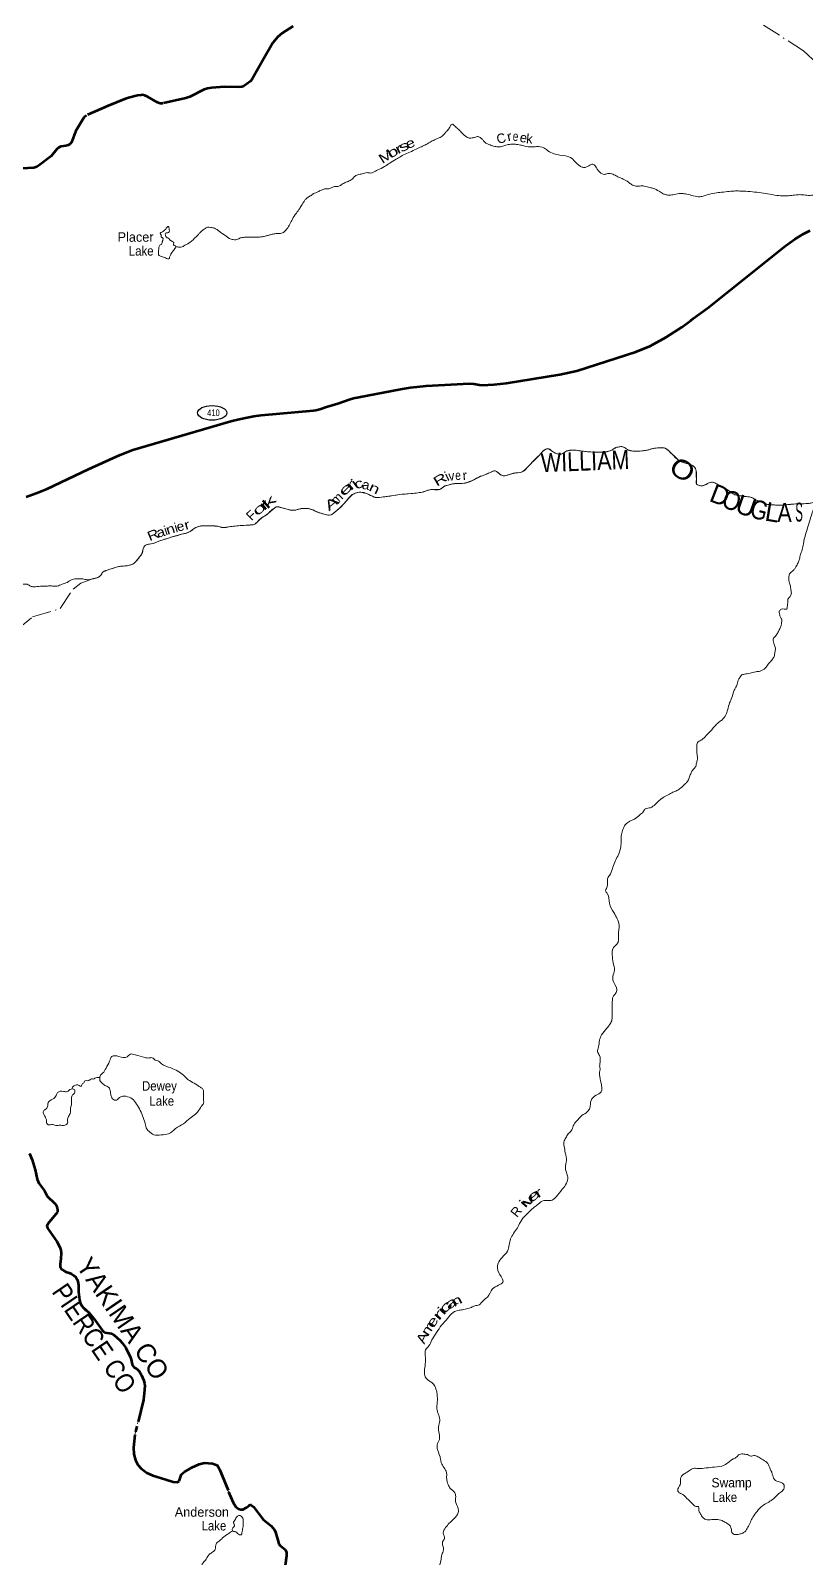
# Model space of a CAD drawing. Header units: feet. Extents: x -252658 to 9, y -366365 to -181930.
# Drawn here: x -123426 to -107069, y -245541 to -213291 of the extents above; entities that cross this region are included whole.
import ezdxf
from ezdxf.enums import TextEntityAlignment as Align

# ---------------------------------------------------------------- set-up
doc = ezdxf.new("R2010")
doc.units = ezdxf.units.FT
doc.header["$LTSCALE"] = 80
doc.linetypes.add('DOT_DASHED', pattern=[7.7, 5, -1.2, 0.3, -1.2])
doc.linetypes.add('LONG_DASH_SHORT_DASH', pattern=[9.9, 6, -1.2, 1.5, -1.2])
for name, color, linetype, lineweight in [('11', 7, 'LONG_DASH_SHORT_DASH', 60), ('17', 7, 'Continuous', 25), ('23', 7, 'Continuous', 70), ('39', 7, 'Continuous', 13), ('44', 7, 'DOT_DASHED', 13)]:
    doc.layers.add(name, color=color, linetype=linetype, lineweight=lineweight)
doc.layers.add('12', color=7, linetype='Continuous')
doc.layers.add('41', color=7, linetype='Continuous')

msp = doc.modelspace()

# ---------------------------------------------------------------- linework, layer by layer
at = {"layer": '11'}
for points in [[(-117883.79, -213197.02), (-118113.71, -213349.02), (-118208.15, -213427.08), (-118308.07, -213550.04), (-118503.48, -213882.39), (-118743.85, -214312.95), (-118790.14, -214368.91), (-118864.04, -214424.37), (-118935.9, -214469.57), (-118968.74, -214481.89), (-119026.36, -214489.75), (-119331.5, -214483.34), (-119604.12, -214499.35), (-119691.15, -214514.72), (-119762.19, -214538.38), (-120066.02, -214692.44), (-120148.56, -214718.3), (-120631.6, -214831.09), (-120691.59, -214832.72), (-120748.62, -214812.6), (-120964.17, -214681.14), (-121015.49, -214661.23), (-121064.76, -214652.38), (-121093.5, -214656.49), (-121168.11, -214664.06), (-121360.38, -214714), (-121439.76, -214738.37), (-121788.24, -214878.44), (-122243.64, -215082.05), (-122291.38, -215119.7), (-122330.71, -215173.89), (-122479.3, -215426.15), (-122553.25, -215634.76), (-122565.44, -215663.03), (-122596.23, -215687.68), (-122631.13, -215714.38), (-122678.48, -215728.31), (-122787.15, -215743.14), (-122831.32, -215759.29), (-122873.37, -215798.6), (-122993.4, -215941.06), (-123248.03, -216142.67), (-123290.4, -216172.05), (-123356.84, -216187.86), (-123742.47, -216210.75)], [(-123444.58, -237010.74), (-123389, -237142.28), (-123328.61, -237352.4), (-123287.29, -237548.14), (-123251.26, -237635.24), (-123130.82, -237801.13), (-123073.02, -237907.88), (-122910.34, -238064.34), (-122885.06, -238100.44), (-122864.62, -238154.25), (-122855.43, -238195.47), (-122858.29, -238238.39), (-122886, -238282.87), (-123066.51, -238500.75), (-123078, -238524.13), (-123080.58, -238546.89), (-123065.38, -238585.82), (-122873.59, -238867.57), (-122808.25, -238985.82), (-122784.75, -239051.6), (-122780.59, -239111.56), (-122785.96, -239228.95), (-122801.58, -239344.8), (-122802.43, -239375.97), (-122799.3, -239405.27), (-122794.78, -239422.89), (-122782.86, -239442.75), (-122763.83, -239459.93), (-122713.5, -239489.32), (-122677.62, -239507.64), (-122612.39, -239527.97), (-122558.49, -239547.71), (-122508.94, -239582.53), (-122469.99, -239622.54), (-122440.85, -239667.56), (-122424.34, -239713.25), (-122414.81, -239791.55), (-122415.64, -239930.83), (-122393.92, -240099.74), (-122378.41, -240160.14), (-122348.99, -240222.08), (-122316.38, -240263.81), (-122198.1, -240369.72), (-122088.98, -240497.5), (-121913.26, -240737.76), (-121887.78, -240771.97), (-121855.12, -240788.03), (-121723.66, -240811.44), (-121662.22, -240848.38), (-121538.47, -240950.9), (-121491.23, -241006.28), (-121416.9, -241116.96), (-121314.24, -241318.49), (-121298.81, -241357.01), (-121278.57, -241464.93), (-121271.74, -241481.89), (-121258.27, -241502.36), (-121242.07, -241518.54), (-121175.89, -241566.18), (-121154.92, -241584.69), (-121136.27, -241609.2), (-121086.63, -241692.01), (-121061.65, -241739.86), (-121034.98, -241804.94), (-121019.71, -241867.24), (-121016.12, -241908.77), (-121018.11, -242000.3), (-121043.19, -242211.51), (-121223.11, -242953.81), (-121250.91, -243218.18), (-121246.32, -243359.13), (-121212.08, -243489.42), (-121160.17, -243584.53), (-121094.29, -243659.9), (-120969.49, -243750.65), (-120841.71, -243808.61), (-120571.27, -243897.72)], [(-120571.27, -243897.72), (-120417.77, -243941.15), (-120331.85, -243953.64), (-120285.88, -243930.44), (-120237.35, -243779.74), (-120177.43, -243736.08), (-120018.48, -243642.56), (-119867.51, -243571.49), (-119753, -243542.73), (-119585.78, -243556.61), (-119487.59, -243592.33), (-119436.19, -243673.21), (-119243.88, -244153.05), (-119148.79, -244377.01), (-119089.1, -244471.23), (-119038.91, -244512.43), (-118988.93, -244530.6), (-118945.78, -244525.65), (-118864.67, -244485.58), (-118808.46, -244446.65), (-118789.49, -244425.52), (-118772.87, -244427.16), (-118722.18, -244471.02), (-118514.76, -244736.04), (-118348.63, -244875), (-118278.04, -244958.29), (-118257.4, -245006.04), (-118194.92, -245223.76), (-118181.46, -245257.57), (-118151.93, -245293.17), (-118052.3, -245376.29), (-118034.88, -245399.99), (-118024.97, -245426.59), (-118024.48, -245506.46), (-118051.73, -245709.8)]]:
    msp.add_lwpolyline(points, dxfattribs=at)
at = {"layer": '17'}
msp.add_ellipse((-119591.14, -221366.11), major_axis=(309.24, -1), ratio=0.500121, dxfattribs=at)
at = {"layer": '23'}
msp.add_lwpolyline([(-123516.78, -223141.61), (-123307.32, -223060.78), (-123077.68, -222968.04), (-122205, -222556.52), (-121535.95, -222249.99), (-121266.06, -222145.51), (-119197.15, -221538.18), (-119024.15, -221496.8), (-118853.2, -221462.43), (-118714.16, -221435.18), (-118555.66, -221414.48), (-117454.57, -221314.49), (-117401.34, -221306.8), (-117321.27, -221288.31), (-117176.91, -221242.24), (-116941.41, -221169.66), (-116676.66, -221076.73), (-116608.91, -221058.24), (-116492.58, -221034.39), (-115619.8, -220862.22), (-115402.71, -220831.73), (-115077.18, -220798.08), (-114161.19, -220746.92), (-114066.39, -220753.2), (-113950.58, -220772.7), (-113889.84, -220777.85), (-113647.35, -220767.03), (-113378.07, -220738.97), (-112250.23, -220558.73), (-111896.22, -220479.04), (-110646.13, -220076.5), (-110356.78, -219958.25), (-110278.77, -219917.16), (-110007.79, -219765.15), (-109678.22, -219557.1), (-109486.35, -219415.95), (-109437.08, -219374.86), (-109136.89, -219153.04), (-107490.01, -217840.45), (-107290.1, -217699.21), (-107107.03, -217585.69), (-106971.39, -217514.65)], dxfattribs=at)
at = {"layer": '39'}
for points in [[(-120358.95, -217860.02), (-120320.8, -217860.13), (-120286.68, -217866.25), (-120226.42, -217858.37), (-120154.01, -217816.33), (-120089.66, -217784.32), (-120019.23, -217732.22), (-119954.8, -217670.04), (-119892.38, -217609.86), (-119850.08, -217565.73), (-119795.71, -217511.56), (-119761.5, -217485.51), (-119719.25, -217455.45), (-119691.11, -217445.47), (-119624.85, -217447.67), (-119540.57, -217468.01), (-119470.41, -217508.44), (-119416.32, -217552.84), (-119350.19, -217597.28), (-119290.07, -217639.69), (-119231.96, -217682.09), (-119189.85, -217700.31), (-119153.72, -217706.45), (-119093.49, -217710.64), (-119049.28, -217698.69), (-119015.09, -217678.67), (-118980.92, -217666.69), (-118886.52, -217656.9), (-118774.07, -217657.21), (-118665.63, -217655.49), (-118569.23, -217649.73), (-118490.89, -217637.87), (-118426.59, -217621.96), (-118364.29, -217604.03), (-118281.91, -217586.15), (-118201.57, -217578.32), (-118107.16, -217566.52), (-118064.9, -217536.46), (-118012.53, -217480.28), (-117899.5, -217275.41), (-117814.78, -217144.9), (-117744.22, -217046.52), (-117693.78, -216964.19), (-117661.51, -216913.99), (-117627.23, -216861.78), (-117574.89, -216817.67), (-117504.48, -216773.61), (-117430.05, -216725.54), (-117377.79, -216705.57), (-117307.4, -216669.56), (-117255.14, -216649.58), (-117218.95, -216633.59), (-117166.74, -216633.74), (-117094.42, -216621.87), (-117032.08, -216591.87), (-116937.68, -216582.07), (-116869.32, -216552.08), (-116782.83, -216500.02), (-116722.53, -216478.06), (-116680.3, -216458.06), (-116636.04, -216428.01), (-116611.86, -216399.92), (-116561.54, -216355.8), (-116471.1, -216327.89), (-116374.64, -216302), (-116320.39, -216292.1), (-116250.14, -216300.34), (-116197.89, -216286.4), (-116097.35, -216236.39), (-115952.57, -216164.37), (-115843.92, -216090.24), (-115707.15, -216010.16), (-115608.58, -215948.07), (-115489.94, -215890.07), (-115349.2, -215826.08), (-115226.54, -215766.08), (-115124, -215722.1), (-115041.55, -215678.08), (-114945.01, -215624.03), (-114846.48, -215576.03), (-114760.02, -215536.03), (-114683.51, -215465.84), (-114639.19, -215413.66), (-114588.82, -215353.46), (-114564.58, -215305.24), (-114522.31, -215269.15), (-114476.22, -215301.47), (-114406.13, -215366.03), (-114336.04, -215434.62), (-114265.97, -215505.21), (-114203.85, -215549.64)], [(-114203.85, -215549.64), (-114163.74, -215565.84), (-114101.47, -215559.98), (-114035.16, -215544.07), (-113992.95, -215530.11), (-113932.78, -215552.4), (-113882.71, -215596.79), (-113842.68, -215643.17), (-113778.55, -215685.59), (-113672.24, -215726.11), (-113581.94, -215744.47), (-113477.51, -215740.73), (-113391.09, -215714.82), (-113290.63, -215690.96), (-113192.24, -215693.24), (-113083.86, -215709.64), (-112989.55, -215734.03), (-112859.08, -215750.49), (-112742.6, -215742.76), (-112594.08, -215769.32), (-112503.9, -215829.92), (-112377.58, -215894.64), (-112251.15, -215921.14), (-112030.42, -215972.04), (-111934.29, -216056.79), (-111862.21, -216129.4), (-111800.07, -216167.79), (-111737.87, -216184.06), (-111675.57, -216166.13), (-111603.16, -216124.08), (-111558.95, -216112.14), (-111502.86, -216156.55), (-111462.88, -216221.03), (-111420.86, -216271.43), (-111376.8, -216309.77), (-111298.54, -216328.09), (-111220.18, -216310.21), (-111155.94, -216318.43), (-111065.7, -216358.91), (-110993.52, -216395.32), (-110917.31, -216427.71), (-110807.05, -216490.38), (-110738.94, -216544.88), (-110648.67, -216577.31), (-110568.35, -216575.52), (-110469.96, -216575.79), (-110347.56, -216608.32), (-110283.35, -216624.58), (-110159.04, -216685.28), (-110070.84, -216737.82), (-110010.65, -216758.1), (-109938.4, -216768.36), (-109839.97, -216754.55), (-109697.34, -216732.82), (-109602.99, -216741.12), (-109472.55, -216771.66), (-109324.05, -216800.23), (-109229.64, -216790.43), (-109145.23, -216764.51), (-108980.46, -216722.73), (-108837.85, -216707.03), (-108677.15, -216687.36), (-108542.59, -216679.68), (-108420.11, -216682.03), (-108237.42, -216692.59), (-108044.71, -216713.24), (-107868.08, -216737.87), (-107673.41, -216772.6), (-107512.79, -216781.09), (-107396.32, -216777.39), (-107263.75, -216761.66), (-107163.34, -216757.92), (-107038.88, -216770.33), (-106904.33, -216764.67), (-106831.96, -216736.71), (-106763.56, -216692.64), (-106711.24, -216652.55), (-106646.8, -216590.37), (-106616.52, -216534.13), (-106570.18, -216479.95), (-106467.57, -216409.83), (-106395.2, -216381.87), (-106341.01, -216388.05), (-106278.93, -216446.56), (-106216.85, -216505.06), (-106162.81, -216567.57), (-106120.77, -216609.93), (-106026.52, -216654.45), (-105956.42, -216714.99), (-105894.29, -216757.4), (-105810.11, -216811.95)], [(-120358.95, -217860.02), (-120403.33, -217930.3), (-120441.62, -217978.47), (-120463.81, -218014.62), (-120477.97, -218050.79), (-120490.09, -218074.89), (-120492.17, -218099.03), (-120494.2, -218107.07), (-120530.35, -218110.99), (-120580.5, -218092.75), (-120616.6, -218076.56), (-120664.74, -218060.33), (-120696.84, -218050.19), (-120720.9, -218038.05), (-120726.84, -218009.87), (-120722.69, -217963.62), (-120720.54, -217911.32), (-120716.44, -217883.17), (-120712.32, -217848.99), (-120694.18, -217824.9), (-120668.04, -217810.89), (-120651.92, -217790.82), (-120645.81, -217760.66), (-120643.76, -217746.59), (-120635.66, -217724.48), (-120627.54, -217694.33), (-120629.51, -217680.24), (-120639.52, -217670.16), (-120657.56, -217660.05), (-120667.57, -217647.95), (-120671.51, -217621.79), (-120669.45, -217605.71), (-120677.46, -217597.64), (-120687.45, -217579.51), (-120687.42, -217567.44), (-120665.29, -217555.43), (-120639.15, -217541.42), (-120604.94, -217515.36), (-120572.72, -217483.27), (-120550.54, -217453.15), (-120526.38, -217431.09), (-120516.34, -217429.11), (-120506.36, -217449.25), (-120498.47, -217499.56), (-120494.54, -217529.75), (-120510.67, -217553.84), (-120542.83, -217563.81), (-120562.92, -217565.77), (-120581.03, -217581.81), (-120579.1, -217607.97), (-120571.16, -217638.16), (-120559.16, -217656.3), (-120541.12, -217666.41), (-120515.04, -217676.54), (-120501.03, -217690.66), (-120485.04, -217714.84), (-120452.97, -217735.04), (-120418.89, -217755.25), (-120398.84, -217767.38), (-120404.94, -217793.51), (-120407.01, -217813.62), (-120372.94, -217835.84), (-120366.92, -217837.87), (-120360.95, -217855.99), (-120358.95, -217860.02)], [(-118387.23, -223467.67), (-118322.8, -223409.51), (-118260.43, -223365.43), (-118228.26, -223351.44), (-118137.95, -223367.78), (-118035.61, -223392.2), (-117945.33, -223418.6), (-117828.87, -223418.92), (-117770.58, -223400.98), (-117656.08, -223383.19), (-117463.41, -223415.91), (-117367.16, -223464.45), (-117226.73, -223507.08), (-117124.39, -223529.49), (-116967.49, -223433.37), (-116858.77, -223335.1), (-116758.05, -223224.75), (-116651.29, -223108.37), (-116574.86, -223064.33), (-116456.33, -223042.53), (-116319.88, -223073.08), (-116173.5, -223143.89), (-116131.36, -223154.06), (-116061.07, -223150.23), (-115900.38, -223132.57), (-115643.24, -223093.05), (-115388.17, -223071.63), (-115251.58, -223055.91), (-115123, -223030.12), (-115022.5, -222996.2), (-114922.07, -222986.42), (-114793.56, -222984.76), (-114676.88, -222910.66), (-114638.69, -222898.69), (-114518.12, -222866.84), (-114246.99, -222849.48), (-114070.09, -222779.57), (-113927.31, -222705.54), (-113792.63, -222655.62), (-113682.04, -222603.62), (-113615.75, -222591.74), (-113519.56, -222660.4), (-113451.39, -222694.78), (-113320.8, -222671), (-113232.37, -222643.08), (-113049.55, -222611.4), (-112906.62, -222485.07), (-112836.13, -222410.84), (-112731.42, -222308.54), (-112634.73, -222204.2), (-112550.2, -222134.03), (-112485.92, -222128.17), (-112417.79, -222174.63), (-112323.56, -222225.18), (-112239.27, -222243.51), (-112102.52, -222171.48), (-111971.95, -222151.72), (-111727.06, -222182.57), (-111490.16, -222195.29), (-111339.55, -222193.7), (-111178.83, -222163.97), (-111088.32, -222109.91), (-111001.9, -222084), (-110929.6, -222082.18), (-110825.36, -222140.81), (-110735.09, -222171.23), (-110626.67, -222175.55), (-110484.07, -222165.89), (-110399.7, -222152.04), (-110289.17, -222120.16), (-110158.6, -222104.43), (-110060.21, -222104.7), (-109953.98, -222169.36), (-109891.91, -222231.89), (-109801.81, -222320.65), (-109715.64, -222383.25), (-109627.4, -222419.7), (-109519.05, -222448.16), (-109418.81, -222504.76), (-109374.88, -222589.37), (-109369.25, -222726.17), (-109373.48, -222800.59), (-109375.65, -222856.9), (-109307.51, -222899.34), (-109227.2, -222903.58), (-109102.53, -222843.58), (-109004.12, -222835.8), (-108921.92, -222880.28), (-108823.67, -222930.84), (-108711.4, -222991.5), (-108633.27, -223054.08)], [(-108633.27, -223054.08), (-108557.08, -223094.52), (-108474.81, -223112.85), (-108364.42, -223129.25), (-108258.03, -223141.61), (-108147.71, -223182.15), (-108087.57, -223218.52), (-107987.27, -223252.99), (-107947.17, -223271.21), (-107844.85, -223303.68), (-107698.3, -223312.13), (-107575.82, -223314.48), (-107443.26, -223304.78), (-107310.69, -223291.07), (-107194.22, -223287.37), (-107013.48, -223279.82), (-106935.14, -223267.97), (-106866.84, -223258.1), (-106862.48, -223257.85)], [(-122116.04, -224871.69), (-122095.99, -224867.53), (-122025.67, -224851.63), (-121947.21, -224801.56), (-121900.82, -224729.27), (-121770.15, -224677.33), (-121673.67, -224643.4), (-121593.27, -224617.48), (-121500.87, -224605.66), (-121428.57, -224599.83), (-121342.19, -224585.98), (-121285.92, -224570.05), (-121195.35, -224499.89), (-121116.75, -224399.53), (-121072.39, -224335.28), (-121048.02, -224240.81), (-121033.86, -224204.64), (-121007.64, -224164.48), (-120951.36, -224144.52), (-120814.73, -224114.72), (-120684.07, -224062.78), (-120567.51, -224028.91), (-120426.81, -223983.03), (-120320.31, -223955.16), (-120213.8, -223923.27), (-120141.46, -223907.38), (-120071.1, -223879.41), (-120006.73, -223837.35), (-119960.44, -223801.27), (-119871.98, -223765.3), (-119803.67, -223751.41), (-119671.15, -223751.78), (-119578.79, -223754.04), (-119480.41, -223760.35), (-119364.03, -223786.82), (-119235.48, -223773.1), (-119106.92, -223757.36), (-118966.33, -223745.68), (-118789.59, -223734.1), (-118711.26, -223726.27), (-118612.62, -223640.04), (-118556.25, -223589.91), (-118447.62, -223521.82), (-118387.23, -223467.67)], [(-109384.54, -228833.52), (-109381.92, -228828.08), (-109376.16, -228803.92), (-109368.11, -228768.24), (-109358.46, -228730.72), (-109350.15, -228632.17), (-109359.97, -228555.71), (-109361.81, -228497.37), (-109359.59, -228424.96), (-109361.48, -228384.72), (-109357.37, -228352.55), (-109331.15, -228312.39), (-109258.75, -228272.36), (-109162.1, -228180.09), (-109081.54, -228097.84), (-109015.06, -228021.58), (-108958.66, -227959.38), (-108894.23, -227899.21), (-108827.82, -227847.09), (-108749.2, -227742.71), (-108710.76, -227642.24), (-108668.15, -227487.47), (-108633.8, -227413.13), (-108589.2, -227268.42), (-108546.77, -227176.01), (-108510.4, -227097.66), (-108473.93, -226983.1), (-108453.77, -226957), (-108425.53, -226912.83), (-108357.18, -226884.86), (-108238.66, -226867.08), (-108118.09, -226835.23), (-108021.66, -226819.4), (-107969.38, -226795.41), (-107937.2, -226777.39), (-107898.93, -226735.25), (-107840.47, -226656.96), (-107778.03, -226588.74), (-107749.8, -226548.59), (-107731.64, -226516.46), (-107719.43, -226462.18), (-107713.31, -226428), (-107703, -226335.49), (-107726.87, -226256.98), (-107744.78, -226200.6), (-107748.63, -226142.26), (-107702.26, -226080.03), (-107649.84, -226003.73), (-107611.46, -225927.4), (-107583.16, -225859.08), (-107570.91, -225790.72), (-107570.7, -225718.31), (-107588.72, -225698.14), (-107610.62, -225635.72), (-107620.5, -225579.37), (-107620.43, -225555.24), (-107580.16, -225515.12), (-107515.88, -225509.26), (-107463.68, -225509.4), (-107453.51, -225465.18), (-107441.13, -225350.55), (-107436.98, -225304.3), (-107392.64, -225248.09), (-107366.33, -225175.75), (-107378.1, -225079.16), (-107389.94, -225008.73), (-107419.77, -224908.07), (-107417.51, -224819.56), (-107393.22, -224751.24), (-107326.79, -224693.09), (-107286.49, -224644.92), (-107234, -224548.51), (-107199.65, -224474.18), (-107179.31, -224381.7), (-107136.77, -224253.08), (-107110.31, -224130.45), (-107069.61, -223941.47), (-107023, -223796.77), (-106972.29, -223619.89), (-106923.67, -223471.17), (-106885.19, -223356.62), (-106862.48, -223257.85)], [(-125558.39, -225608.73), (-125526.68, -225592.48), (-125437.29, -225570.4), (-125386.98, -225532.32), (-125348.79, -225518.34), (-125306.64, -225526.5), (-125246.43, -225534.72), (-125186.23, -225548.96), (-125134.05, -225557.15), (-125075.82, -225557.32), (-125005.5, -225545.44), (-124955.24, -225523.45), (-124886.9, -225501.51), (-124834.6, -225469.47), (-124764.21, -225429.44), (-124727.99, -225403.39), (-124691.74, -225365.27), (-124645.36, -225297), (-124576.87, -225220.75), (-124498.41, -225170.68), (-124458.21, -225156.71), (-124416.06, -225162.86), (-124323.71, -225169.15), (-124257.42, -225159.27), (-124170.98, -225127.33), (-124130.74, -225097.27), (-124094.54, -225077.25), (-123982.06, -225065.49), (-123879.63, -225059.74), (-123805.29, -225043.85), (-123744.98, -225019.88), (-123640.47, -224985.97), (-123564.17, -224986.18), (-123499.91, -224986.36), (-123455.8, -225008.61), (-123393.63, -225036.94), (-123321.35, -225039.15), (-123180.76, -225025.46), (-123070.31, -225023.76), (-123018.09, -225019.88), (-122943.82, -225026.12), (-122865.5, -225024.32), (-122760.97, -224986.39), (-122654.44, -224946.45), (-122545.83, -224884.39), (-122427.32, -224870.64), (-122322.9, -224870.93), (-122226.58, -224891.31), (-122116.04, -224871.69)], [(-111201.4, -231134.4), (-111143.8, -230992.8), (-111092.37, -230857.1), (-111031, -230725.66), (-110968.39, -230541.91), (-110960.46, -230375), (-110947.3, -230242.43), (-110910.69, -230138.6), (-110856.33, -230049.27), (-110678.99, -229944.68), (-110568.46, -229860.68), (-110494.48, -229791.94), (-110448.86, -229732.61), (-110339.66, -229704.95), (-110241.52, -229634.75), (-110075.33, -229491.65), (-109963.37, -229431.85), (-109865.65, -229379.76), (-109784.44, -229345.41), (-109706.81, -229292.86), (-109600.03, -229196.69), (-109560.81, -229153.32), (-109524.82, -229075.64), (-109490.69, -228991.88), (-109452.73, -228916.26), (-109403.19, -228861.04), (-109384.54, -228833.52)], [(-114955.32, -240943.88), (-114853.15, -240787.22), (-114749.06, -240634.62), (-114625.2, -240496.58), (-114507.57, -240366.44), (-114379.81, -240319.08), (-114282.94, -240303.21), (-114220.28, -240288.56), (-114121.08, -240258.66), (-114047.94, -240226.13), (-113955, -240206.15), (-113874.52, -240117.43), (-113782.27, -240041.06), (-113673.64, -239866.42), (-113547.28, -239792.86), (-113457.27, -239726.5), (-113539.1, -239529.32), (-113556.48, -239327.6), (-113471.13, -239202.76), (-113357.42, -239068.5), (-113322.26, -238940.48), (-113293.12, -238812.31), (-113228.1, -238697.06), (-113146.86, -238576.14), (-113054.45, -238407.17), (-112959.44, -238298.66), (-112770.44, -238125.89), (-112713.1, -238080.92), (-112590.61, -238001.22), (-112494.17, -238003.47), (-112393.15, -237981.65), (-112300.47, -237887.18), (-112170.03, -237725.13), (-112098.88, -237605.99), (-112087.92, -237481.43), (-112121.97, -237390.05), (-112131.9, -237299.22), (-112126.09, -237222.86), (-112114.58, -237160.72), (-112138.84, -236995.07), (-112161.66, -236853.62), (-112167.67, -236766.92), (-112125.41, -236679.32), (-112079.23, -236595.84), (-112011.32, -236528.97), (-111968.73, -236427.29), (-111904.09, -236328.13), (-111869.04, -236290.7), (-111790.76, -236209.98), (-111666.12, -236124.29), (-111622.14, -236048.81), (-111594.25, -235888.41), (-111487.14, -235778.16), (-111380.96, -235708.15), (-111366.92, -235623.93), (-111411.35, -235375.28), (-111413.35, -235288.66), (-111404.04, -235234.53), (-111412.34, -235159.85), (-111404.61, -235087.55), (-111417.15, -234936.27), (-111455.54, -234858.88), (-111437.16, -234760.66), (-111413.62, -234614.25), (-111370.84, -234504.52), (-111262.97, -234362.08), (-111188.42, -234269.19), (-111152.33, -234187.49), (-111148.8, -234036.59), (-111145.34, -233803.14), (-111120.31, -233678.91), (-111074.98, -233631.64), (-111052.76, -233541.57), (-111132.62, -233346.45), (-111132.79, -233267.93), (-111097.58, -233137.89), (-111128.06, -232980.16), (-111146.29, -232814.66), (-111128.93, -232674.14), (-111075.23, -232612.98), (-111023.39, -232545.73), (-111017.71, -232388.84), (-111002.9, -232185.86), (-111113.3, -231921.58), (-111203.16, -231724.22), (-111252.6, -231517.72), (-111287.39, -231458.53), (-111270.14, -231408.61), (-111248.57, -231260.13), (-111247.34, -231207.82), (-111201.4, -231134.4)], [(-121961.11, -235408.23), (-121959.17, -235369.79), (-121903.6, -235314.72), (-121832.65, -235203.63), (-121756.88, -235058.43), (-121710.27, -234956.84), (-121563.6, -234960.25), (-121386.79, -234964.36), (-121323.23, -234911.48), (-121216.98, -234924.01), (-121011.26, -234981.13), (-120921.04, -234991.28), (-120856.6, -234986.74), (-120795.49, -235038.49), (-120739.52, -235051.87), (-120678.32, -235099.59), (-120599.18, -235153.77), (-120419.77, -235218.33), (-120284.7, -235287.91), (-120170.33, -235383.17), (-120069.85, -235470.06), (-119938.94, -235545.57), (-119839.94, -235610.28), (-119788.6, -235649.72), (-119777.65, -235782.85), (-119772.11, -235889.67), (-119773.38, -235944), (-119823.39, -236019.34), (-119885.98, -236116.53), (-119943.75, -236179.61), (-120058.29, -236263.51), (-120199.7, -236379), (-120364.99, -236483.87), (-120512.25, -236591.17), (-120669.67, -236617.71), (-120822.32, -236612.15), (-120931.13, -236537.15), (-120983.73, -236465.47), (-120998.48, -236408.76), (-121047, -236248.59), (-121109.86, -236100.17), (-121187.11, -235965.51), (-121283.02, -235854.57), (-121414.44, -235801.19), (-121535.42, -235816.5), (-121588.88, -235867.6), (-121633.51, -235884.68), (-121677.38, -235869.57), (-121710.69, -235832.55), (-121733.1, -235759.56), (-121750.79, -235656.48), (-121773.86, -235611.65), (-121857.35, -235571.46), (-121920.37, -235515.64), (-121947.94, -235490.85), (-121966.75, -235436.05), (-121961.11, -235408.23)], [(-122544.55, -235643.77), (-122544.18, -235627.98), (-122525.25, -235592.18), (-122456.14, -235559.57), (-122402.13, -235570.89), (-122354.28, -235588.1), (-122328.8, -235530.31), (-122304.36, -235516.79), (-122287.49, -235482.96), (-122250.99, -235469.71), (-122198.71, -235468.91), (-122172.16, -235451.41), (-122139.5, -235430.03), (-122095.48, -235439.1), (-122070.9, -235419.54), (-122028.33, -235404.43), (-121974.08, -235405.69), (-121961.11, -235408.23)], [(-122544.55, -235643.77), (-122498.68, -235659.23), (-122500.42, -235733.68), (-122547.86, -235784.92), (-122564, -235873.13), (-122564.44, -235977.8), (-122577.63, -236025.81), (-122579.7, -236114.34), (-122612.06, -236208.21), (-122643.99, -236283.96), (-122645.97, -236368.47), (-122727.52, -236416.91), (-122801.76, -236411.15), (-122890.31, -236415.14), (-122982.31, -236394.88), (-123036.84, -236405.69), (-123082.29, -236372.43), (-123092.6, -236297.7), (-123144.26, -236185.78), (-123154.66, -236115.07), (-123099.28, -236068.05), (-123063.43, -235996.4), (-123055.94, -235934.17), (-122959.76, -235861.92), (-122883.54, -235783.16), (-122853.9, -235719.43), (-122732.78, -235698.09), (-122646.34, -235698.08), (-122595.17, -235659.01), (-122544.55, -235643.77)], [(-115329.03, -249255.59), (-115376.55, -249224.29), (-115427.47, -249166.74), (-115475.81, -249085.09), (-115515.6, -248981.49), (-115563.8, -248893.81), (-115624.06, -248805.84), (-115711.55, -248678.99), (-115731.07, -248654.38), (-115793.37, -248481.81), (-115843.42, -248301.48), (-115871.98, -248147.82), (-115885.15, -248109.26), (-115887.8, -248050.82), (-115857.79, -247970.99), (-115803.75, -247895.74), (-115774.12, -247832.01), (-115733.41, -247810.81), (-115677.11, -247810.11), (-115622.53, -247797.28), (-115530.75, -247741.03), (-115461.31, -247694.33), (-115433.21, -247610.43), (-115448.41, -247487.28), (-115447.97, -247382.6), (-115425.52, -247282.46), (-115386.78, -247259.21), (-115257.44, -247230), (-115159.16, -247153.77), (-115121.58, -247094.25), (-115110.07, -247032.11), (-115116.13, -246947.42), (-115090.22, -246871.52), (-115118.33, -246784.3), (-115139.21, -246731.47), (-115142.24, -246689.12), (-115095.65, -246674.1), (-115050.98, -246655.01), (-115057.5, -246590.43), (-115150.9, -246543.98), (-115211.72, -246480.15), (-115216.29, -246417.64), (-115160.48, -246352.5), (-115086.03, -246263.64), (-115082.37, -246193.26), (-115045.9, -246095.47), (-114962.06, -246035.01), (-114865.27, -245936.6), (-114828.81, -245838.8), (-114807.07, -245768.84), (-114758.15, -245568.66), (-114746.12, -245484.39), (-114707.55, -245382.62), (-114723.56, -245293.67), (-114727.61, -245209.02), (-114687.87, -245143.51), (-114713.17, -245022.13), (-114664.27, -244908.52), (-114507.57, -244741.04), (-114414.61, -244634.49), (-114392.49, -244548.44), (-114448.9, -244382.05), (-114452.71, -244287.34), (-114466.19, -244176.3), (-114568.54, -244083.33), (-114610.77, -243997.8), (-114633.6, -243942.91), (-114647.11, -243747.32), (-114694.98, -243645.55), (-114756.83, -243539.43), (-114769.29, -243470.69), (-114832.74, -243261.86), (-114842.44, -243160.98), (-114795.55, -243047.32), (-114800.71, -242924.4), (-114815.4, -242779.11), (-114786.4, -242656.98), (-114807.68, -242535.7), (-114832.29, -242470.7), (-114850.31, -242381.71), (-114836.4, -242216.95), (-114852.62, -242051.49), (-114893.81, -241921.69), (-114954.39, -241847.81), (-115080.72, -241748.25), (-115112.37, -241640.81), (-115098.84, -241492.15), (-115088.71, -241317.24), (-115086.99, -241158.24), (-115016.65, -241073.31), (-114955.32, -240943.88)], [(-108405.19, -245033.8), (-108447.66, -245044.89), (-108492.1, -245053.92), (-108544.48, -245058.74), (-108594.33, -245041.48), (-108623.76, -245010.6), (-108630.43, -244952.06), (-108660.79, -244874.86), (-108751.61, -244804.3), (-108829.02, -244762.24), (-108949.1, -244739.32), (-109077.88, -244744.38), (-109168.24, -244740.27), (-109219.87, -244712.9), (-109272.47, -244641.21), (-109309.13, -244575.94), (-109319.91, -244521.33), (-109324.67, -244466.87), (-109382.84, -244461.49), (-109430.4, -244432.2), (-109501.08, -244360.1), (-109593.44, -244269.37), (-109682.2, -244196.85), (-109725.98, -244177.72), (-109764.94, -244124.47), (-109741.19, -244054.56), (-109711.92, -244006.92), (-109708.36, -243940.57), (-109704.98, -243882.27), (-109687.54, -243824.29), (-109619.97, -243771.51), (-109513.84, -243703.51), (-109438.46, -243660.97), (-109331.93, -243661.44), (-109160.81, -243651.32), (-108987.51, -243633.2), (-108781.48, -243591.68), (-108679.33, -243521.58), (-108609.79, -243470.86), (-108536.47, -243430.28), (-108458.52, -243363.65), (-108365.9, -243357.75), (-108267.88, -243378.14), (-108210.13, -243401.63), (-108155.51, -243386.79), (-108071.69, -243412.9), (-107990.49, -243465.11), (-107881.59, -243536.09), (-107827.59, -243633.98), (-107768.7, -243780.29), (-107723.08, -243892.08), (-107669.68, -243929.55), (-107579.92, -243959.82), (-107534.42, -243991.08), (-107524.86, -244098), (-107588.61, -244158.92), (-107765.27, -244319.9), (-107977.43, -244451.87), (-108090.72, -244568.01), (-108178.03, -244690.8), (-108281.52, -244903.8), (-108350.04, -244996.83), (-108405.19, -245033.8)], [(-119158.43, -244980.14), (-119162.83, -244975.12), (-119155.35, -244912.89), (-119122.21, -244871.38), (-119127.43, -244837.04), (-119145.09, -244818.51), (-119129.99, -244774.57), (-119075.72, -244689.27), (-119030.67, -244654.08), (-118976.76, -244669.42), (-118943.64, -244714.48), (-118935.38, -244791.17), (-118937.03, -244861.59), (-118953.5, -244963.88), (-118962.95, -245024.06), (-118979.88, -245059.9), (-119014.13, -245063.13), (-119057.62, -245031.92), (-119089.06, -245001), (-119121.07, -244994.21), (-119154.99, -244983.36), (-119158.43, -244980.14)], [(-125677.84, -247316.01), (-125624.12, -247301.2), (-125549.16, -247276.77), (-125484.26, -247252.11), (-125411.22, -247223.61), (-125306.6, -247220), (-125209.64, -247200.11), (-125118.71, -247180.07), (-124997.83, -247168.79), (-124899.33, -247169.07), (-124844.7, -247154.23), (-124791.9, -247131.3), (-124674.61, -247101.81), (-124580.73, -247041.59), (-124533.15, -246984.31), (-124475.95, -246945.38), (-124371.19, -246935.73), (-124242.36, -246928.66), (-124131.1, -246899.03), (-124006.99, -246835.48), (-123914.47, -246833.6), (-123779.81, -246834.72), (-123612.67, -246822.5), (-123476.18, -246831.71), (-123359.23, -246816.31), (-123244.33, -246802.87), (-123111.58, -246799.91), (-123027.66, -246822), (-122959.18, -246902.1), (-122909.42, -246923.39), (-122830.4, -246897.04), (-122707.04, -246865.68), (-122638.45, -246855.2), (-122561.08, -246899.27), (-122511.65, -246934.64), (-122405.21, -246939.13), (-122298.49, -246931.54), (-122091.5, -246934.34), (-121952.86, -246937.56), (-121842.31, -246938.11), (-121773.62, -246923.6), (-121690.87, -246909.42), (-121603.24, -246859.11), (-121521.98, -246822.75), (-121438.85, -246792.47), (-121388.67, -246795.65), (-121337.16, -246742.49), (-121266.14, -246713.95), (-121180.97, -246768.27), (-121124.3, -246838.03), (-121088.2, -246927.45), (-121046.53, -246950.56), (-120983.4, -246915.79), (-120948.2, -246872.32), (-120909.6, -246855.1), (-120805.31, -246865.57), (-120752.89, -246858.74), (-120704.1, -246835.71), (-120670.44, -246772.07), (-120687.16, -246713.3), (-120684.02, -246665.06), (-120655.82, -246577.14), (-120658.24, -246508.63), (-120640.7, -246446.63), (-120602.94, -246379.06), (-120557.32, -246319.73), (-120514.09, -246276.44), (-120477.36, -246253.14), (-120397.08, -246259.03), (-120308.44, -246251.02), (-120236.94, -246202.36), (-120157.91, -246089.44), (-120047.98, -245945.03), (-119945.25, -245850.79), (-119857.07, -245776.34), (-119783.87, -245655.24), (-119717.64, -245574.24), (-119692.35, -245524.49), (-119648.93, -245473.16), (-119577.39, -245422.48), (-119536.31, -245385.18), (-119518.49, -245311.11), (-119509.04, -245250.94), (-119463.8, -245207.7), (-119398.18, -245152.85), (-119289.57, -245064.78), (-119224.24, -245022.01), (-119183.35, -244992.77), (-119158.43, -244980.14)]]:
    msp.add_spline(points, degree=3, dxfattribs=at)
at = {"layer": '44'}
for points in [[(-108471.46, -212841.55), (-107108.18, -213720.43), (-106800.42, -214009.94)], [(-114590.74, -222885.3), (-114509.35, -222864.87), (-114477.45, -222860.27), (-114425.53, -222858.41), (-114327.58, -222859.95), (-114267.16, -222854.11), (-114216.19, -222840.12), (-114119.61, -222802.47), (-113930.52, -222706.85), (-113782.99, -222651.53), (-113648.02, -222591.34), (-113616.08, -222591.39), (-113587.23, -222606.93), (-113524.15, -222657.25), (-113466.26, -222690.84), (-113415.67, -222694.72), (-113294.54, -222662.81), (-113203.49, -222637.13), (-113097.07, -222627.72), (-113061.27, -222617.04), (-113032.92, -222601.23), (-112990.1, -222568.67), (-112615.78, -222185.15), (-112546.6, -222131.61), (-112515.6, -222122.35), (-112495.93, -222124.02), (-112477.22, -222132.97), (-112407.88, -222180.06), (-112310.41, -222230.79), (-112258.01, -222243.62), (-112209.86, -222234.47), (-112114.83, -222175.28), (-112003.33, -222151.77), (-111923.95, -222156.56), (-111695.75, -222184.58), (-111511.24, -222194.46), (-111363.63, -222194.52), (-111286.47, -222189.09), (-111189.44, -222167.35), (-111143.73, -222145.13), (-111098.23, -222114.47), (-111062.08, -222100.04), (-110966.5, -222078.61), (-110911.72, -222088.97), (-110812.2, -222146.09), (-110714.59, -222173.69), (-110577.09, -222173.24), (-110419.53, -222155.95), (-110275.35, -222117.5), (-110156.75, -222104.22), (-110082.52, -222101.47), (-110049.26, -222107.26), (-110014.06, -222122.11), (-109969.12, -222154.59), (-109764.62, -222351.68), (-109664.73, -222406.23), (-109465.57, -222470.27), (-109415.1, -222507.77), (-109388.91, -222542.58), (-109372.96, -222596.91), (-109369.95, -222870.33), (-109344.82, -222887.52), (-109295.61, -222902.35), (-109236.45, -222905.33), (-109106.18, -222844.6), (-109032.13, -222829.2), (-109032.13, -222829.2), (-108986.58, -222844.7), (-108854, -222914.97), (-108697.59, -223000.03), (-108628.46, -223056.39), (-108553.04, -223096.32), (-108501.99, -223109.15), (-108249.59, -223142.98), (-108193.94, -223160.6), (-108073.61, -223223.86), (-107888.18, -223293.74), (-107845.1, -223303.57), (-107586.59, -223314.7), (-107531.97, -223312.19), (-107311.71, -223291.07), (-107028.03, -223281.2)], [(-122117.75, -224872.32), (-122016.3, -224848.73), (-121980.35, -224828.64), (-121940.39, -224793.48), (-121916.06, -224742.39), (-121900.37, -224728.95), (-121771.11, -224677.6), (-121612.23, -224622.63), (-121561.62, -224611.51), (-121373.1, -224591.58), (-121300.82, -224575.68), (-121255.48, -224553.58), (-121237.4, -224540.61), (-121196.92, -224501.28), (-121093.19, -224367.44), (-121066.43, -224319.86), (-121045.25, -224231.33), (-121012.84, -224168.34), (-120987.92, -224154.19), (-120938.27, -224141.41), (-120840.48, -224121.83), (-120790.79, -224106.1), (-120697.59, -224067.2), (-120555.34, -224024.99), (-120414.27, -223979.39), (-120208.85, -223921.87), (-120156.41, -223910.91), (-120098.14, -223892.52), (-120055.22, -223869.92), (-119970.44, -223808.08), (-119934.95, -223787.26), (-119882.48, -223768.31), (-119829.19, -223754.17), (-119793.55, -223751.19), (-119688.03, -223751.41), (-119535.72, -223756.08), (-119469.77, -223761.66), (-119392.91, -223784.41), (-119356.19, -223786.15), (-119068.28, -223753.62), (-118799.43, -223734.7), (-118726.97, -223732.79), (-118694.79, -223714.83), (-118538.05, -223576.13), (-118445.52, -223519.65), (-118266.14, -223368.89), (-118239, -223353.13), (-118213.37, -223352.53), (-118068.56, -223384.06), (-117922.01, -223422.92), (-117857.82, -223423.32), (-117809.85, -223413.62), (-117757.16, -223397.91), (-117679.7, -223384.92), (-117570.42, -223387.83), (-117471.86, -223412.75), (-117339.83, -223473.38), (-117177.34, -223521.77), (-117123.01, -223529.31), (-117080.78, -223518.58), (-117036.75, -223491.72), (-116878, -223354.67), (-116634.2, -223093.17), (-116582.25, -223067.13), (-116528.51, -223049.58), (-116470.16, -223042.11), (-116431.39, -223044.7), (-116316.02, -223074.38), (-116148.78, -223151.69), (-116068.88, -223150.95), (-115573.71, -223086.3), (-115302.93, -223062.31), (-115198.82, -223047.01), (-115126.13, -223030.8), (-115038.73, -223000.1), (-114992.42, -222991.72), (-114906.72, -222985.69), (-114822.65, -222987.17), (-114786.95, -222983.33), (-114770.83, -222977.14), (-114755.66, -222967.75), (-114702.03, -222923.62), (-114677.2, -222910.71), (-114590.74, -222885.3)], [(-125571.79, -228046.86), (-125457.45, -228156.99), (-125350.62, -228101.19), (-125173.11, -227987.37), (-125032.23, -227949.86), (-124935.27, -227863.81), (-124773.3, -227659.31), (-124574.65, -227366.43), (-124441.37, -227256.41), (-124338.68, -227220.71), (-124314.89, -226934.97), (-124121.22, -226805.13), (-123951.06, -226574.51), (-123718.3, -225949.64), (-123383.12, -225677.61), (-122801.34, -225501.5), (-122527.64, -225090.24), (-122366.14, -224964.26), (-122117.75, -224872.32)], [(-123444.58, -237010.74), (-123389, -237142.28), (-123328.61, -237352.4), (-123287.29, -237548.14), (-123251.26, -237635.24), (-123130.82, -237801.13), (-123073.02, -237907.88), (-122910.34, -238064.34), (-122885.06, -238100.44), (-122864.62, -238154.25), (-122855.43, -238195.47), (-122858.29, -238238.39), (-122886, -238282.87), (-123066.51, -238500.75), (-123078, -238524.13), (-123080.58, -238546.89), (-123065.38, -238585.82), (-122873.59, -238867.57), (-122808.25, -238985.82), (-122784.75, -239051.6), (-122780.59, -239111.56), (-122785.96, -239228.95), (-122801.58, -239344.8), (-122802.43, -239375.97), (-122799.3, -239405.27), (-122794.78, -239422.89), (-122782.86, -239442.75), (-122763.83, -239459.93), (-122713.5, -239489.32), (-122677.62, -239507.64), (-122612.39, -239527.97), (-122558.49, -239547.71), (-122508.94, -239582.53), (-122469.99, -239622.54), (-122440.85, -239667.56), (-122424.34, -239713.25), (-122414.81, -239791.55), (-122415.64, -239930.83), (-122393.92, -240099.74), (-122378.41, -240160.14), (-122348.99, -240222.08), (-122316.38, -240263.81), (-122198.1, -240369.72), (-122088.98, -240497.5), (-121913.26, -240737.76), (-121887.78, -240771.97), (-121855.12, -240788.03), (-121723.66, -240811.44), (-121662.22, -240848.38), (-121538.47, -240950.9), (-121491.23, -241006.28), (-121416.9, -241116.96), (-121314.24, -241318.49), (-121298.81, -241357.01), (-121278.57, -241464.93), (-121271.74, -241481.89), (-121258.27, -241502.36), (-121242.07, -241518.54), (-121175.89, -241566.18), (-121154.92, -241584.69), (-121136.27, -241609.2), (-121086.63, -241692.01), (-121061.65, -241739.86), (-121034.98, -241804.94), (-121019.71, -241867.24), (-121016.12, -241908.77), (-121018.11, -242000.3), (-121043.19, -242211.51), (-121223.11, -242953.81), (-121250.91, -243218.18), (-121246.32, -243359.13), (-121212.08, -243489.42), (-121160.17, -243584.53), (-121094.29, -243659.9), (-120969.49, -243750.65), (-120841.71, -243808.61), (-120571.27, -243897.72)], [(-120571.27, -243897.72), (-120417.77, -243941.15), (-120331.85, -243953.64), (-120285.88, -243930.44), (-120237.35, -243779.74), (-120177.43, -243736.08), (-120018.48, -243642.56), (-119867.51, -243571.49), (-119753, -243542.73), (-119585.78, -243556.61), (-119487.59, -243592.33), (-119436.19, -243673.21), (-119243.88, -244153.05), (-119148.79, -244377.01), (-119089.1, -244471.23), (-119038.91, -244512.43), (-118988.93, -244530.6), (-118945.78, -244525.65), (-118864.67, -244485.58), (-118808.46, -244446.65), (-118789.49, -244425.52), (-118772.87, -244427.16), (-118722.18, -244471.02), (-118514.76, -244736.04), (-118348.63, -244875), (-118278.04, -244958.29), (-118257.4, -245006.04), (-118194.92, -245223.76), (-118181.46, -245257.57), (-118151.93, -245293.17), (-118052.3, -245376.29), (-118034.88, -245399.99), (-118024.97, -245426.59), (-118024.48, -245506.46), (-118051.73, -245709.8)]]:
    msp.add_lwpolyline(points, dxfattribs=at)

# ---------------------------------------------------------------- texts
at = {"layer": '12'}
msp.add_text('YAKIMA CO', height=400, rotation=304.263, dxfattribs=at).set_placement((-122479.23, -239379.06))
at = {"layer": '12', "width": 0.9}
msp.add_text('PIERCE CO', height=400, rotation=304.263, dxfattribs=at).set_placement((-122991.6, -239931.56))
at = {"layer": '17', "width": 0.85}
msp.add_text('410', height=140, dxfattribs=at).set_placement((-119565.09, -221434.42), align=Align.CENTER)
at = {"layer": '41'}
for s, rotation, width, p in [('r', 27.082, 1.55, (-115609.51, -215873.83)), ('s', 25.023, 1.55, (-115506.6, -215823.4)), ('e', 24.511, 1.3, (-115372.72, -215759.87)), ('r', 11.807, 1.1, (-113299.66, -215621.34)), ('e', 355.375, 0.8, (-113194.29, -215622.46)), ('M', 33.144, 1.35, (-115873.26, -216028.77)), ('o', 30.342, 1.5, (-115732.11, -215942.66)), ('e', 45.539, 2, (-116707.83, -223041.69)), ('r', 41.634, 2.1, (-116603.61, -222963.18)), ('i', 35.567, 1.5, (-116531.92, -222936.63)), ('c', 21.777, 1.4, (-116463.55, -222951.76)), ('a', 349.531, 1.05, (-116362.56, -222982.2)), ('R', 30.618, 1.45, (-114730.28, -222857.16)), ('i', 25.849, 1.15, (-114594.53, -222796.56)), ('v', 6.905, 0.95, (-114529.7, -222794.21)), ('e', 3.273, 0.8, (-114397.02, -222782.57)), ('k', 42.063, 2.15, (-118325.83, -223318.51)), ('n', 334.266, 1.45, (-116206.49, -223046.82)), ('o', 41.249, 1.85, (-118539.16, -223468.05)), ('r', 41.882, 2.1, (-118429.32, -223383.37)), ('A', 38.648, 1.7, (-117009.8, -223355.1)), ('n', 17.83, 1.25, (-120445.22, -223914.26)), ('e', 14.749, 1.05, (-120239.34, -223856.87)), ('r', 16.496, 1.25, (-120097.44, -223823.15)), ('R', 21.811, 1.25, (-120801, -224033.83)), ('a', 16.143, 1.2, (-120653.59, -223980.8)), ('i', 48.966, 1.75, (-112948.97, -238134.12)), ('v', 41.405, 2.05, (-112852.79, -238065.89)), ('e', 42.224, 1.9, (-112751.65, -237975.19)), ('r', 33.116, 1.75, (-112652.91, -237918.17)), ('i', 47.799, 1.8, (-114671.53, -240398.81)), ('c', 48.128, 2.15, (-114596.44, -240314.69)), ('a', 35.617, 1.75, (-114493.95, -240245.67)), ('n', 26.978, 1.5, (-114389.1, -240204.07)), ('m', 56.59, 1.35, (-114951.16, -240754.18)), ('e', 57.458, 1.55, (-114863.31, -240617.24)), ('r', 48.399, 2.1, (-114748.92, -240483.84)), ('A', 65.82, 1.3, (-115067.25, -240941.87))]:
    msp.add_text(s, height=200, rotation=rotation, dxfattribs=dict(at, width=width)).set_placement(p, align=Align.CENTER)
for s, rotation, p in [('C', 16.371, (-113463.15, -215663.55)), ('e', 349.049, (-113038.19, -215650.39)), ('k', 354.922, (-112903.03, -215676.3)), ('r', 3.971, (-114253.3, -222782.81)), ('m', 43.984, (-116890.21, -223242.69)), ('F', 43.762, (-118700.44, -223600.68)), ('i', 18.291, (-120541.55, -223946.6)), ('i', 16.579, (-120327.51, -223885.31)), ('R', 51.674, (-113095.31, -238297.61))]:
    msp.add_text(s, height=200, rotation=rotation, dxfattribs=at).set_placement(p, align=Align.CENTER)
for s, p in [('Placer', (-121588.08, -217752.05)), ('Anderson', (-120381.88, -244681.33))]:
    msp.add_text(s, height=200, dxfattribs=at).set_placement(p)
for s, width, p in [('Lake', 0.9, (-121351.37, -218044.74)), ('Dewey', 0.9, (-121072.76, -235681.93)), ('Lake', 0.9, (-120916.89, -235998.96)), ('Swamp', 0.95, (-109050.97, -244061.33)), ('Lake', 0.9, (-109032.84, -244367.91)), ('Lake', 0.9, (-119815.27, -244970.65))]:
    msp.add_text(s, height=200, dxfattribs=dict(at, width=width)).set_placement(p)
at = {"layer": '44'}
for s, rotation, width, p in [('WILLIAM', 2.236, 0.85, (-112645.87, -222622.27)), ('O', 327.938, 1.2, (-109982.46, -222602.61))]:
    msp.add_text(s, height=400, rotation=rotation, dxfattribs=dict(at, width=width)).set_placement(p)
for s, rotation, p in [('D', 338.609, (-108943, -223290.63)), ('L', 350.765, (-107796.76, -223661.82))]:
    msp.add_text(s, height=400, rotation=rotation, dxfattribs=at).set_placement(p, align=Align.CENTER)
for s, rotation, width, p in [('O', 342.585, 0.9, (-108683.26, -223408.79)), ('U', 340.511, 1.05, (-108388.92, -223521.33)), ('G', 344.974, 0.85, (-108094.3, -223610.11)), ('A', 359.783, 0.85, (-107509.48, -223668.56)), ('S', 359.472, 0.45, (-107205.27, -223662.45))]:
    msp.add_text(s, height=400, rotation=rotation, dxfattribs=dict(at, width=width)).set_placement(p, align=Align.CENTER)

doc.saveas('drawing.dxf')
